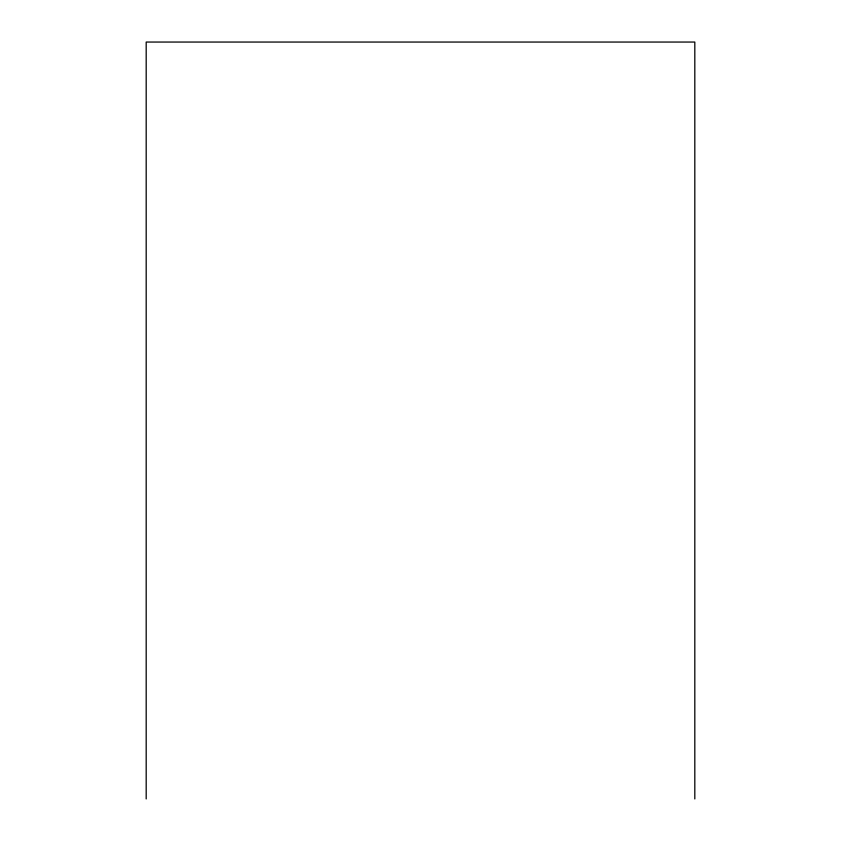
<?xml version="1.0" encoding="UTF-8"?>
<svg xmlns="http://www.w3.org/2000/svg" width="841" height="841" viewBox="0 0 841 841"><rect width="100%" height="100%" fill="white"/><g stroke="black" fill="none" stroke-linecap="round" stroke-linejoin="round"><path stroke-width="1.26" d="M694.813 798.95L694.813 42.05L146.187 42.05L146.187 798.95"/></g></svg>
